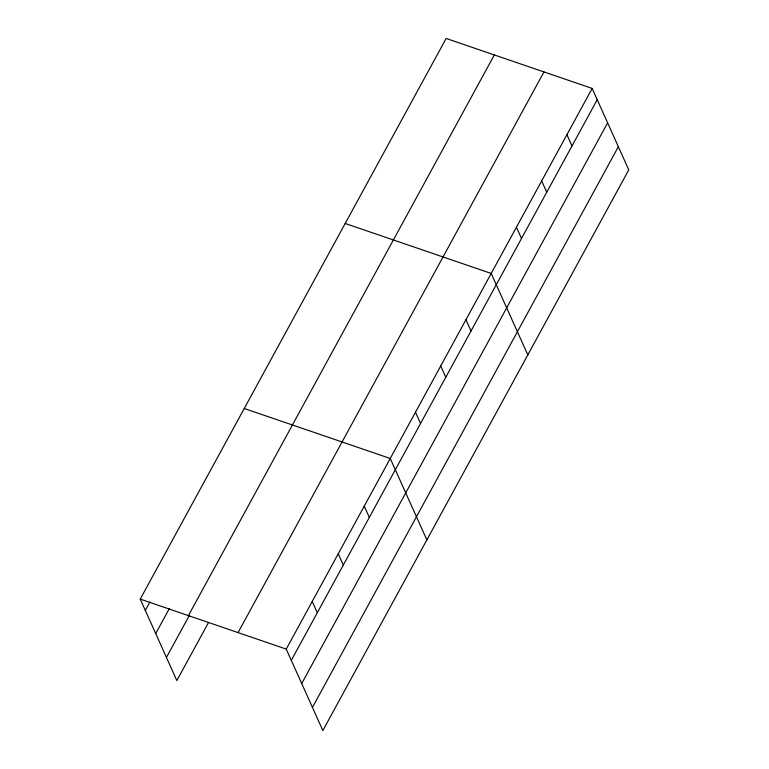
<?xml version="1.0" encoding="UTF-8"?>
<svg xmlns="http://www.w3.org/2000/svg" width="769" height="769" viewBox="0 0 769 769"><rect width="100%" height="100%" fill="white"/><g stroke="black" fill="none" stroke-linecap="round" stroke-linejoin="round"><path stroke-width="1.15" d="M140.237 599.118L446.155 38.45L592.159 88.425L628.763 169.882L322.845 730.55L286.241 649.094L140.237 599.118L176.841 680.575L208.505 622.554M145.303 610.394L149.83 602.108M155.713 633.55L169.276 608.692M188.415 615.613L494.332 54.945M166.44 657.418L189.049 615.979M238.063 632.599L543.971 71.93M286.241 649.094L592.159 88.425M291.307 660.369L597.225 99.701M301.717 683.526L607.625 122.857M312.435 707.393L618.353 146.716M345.204 223.471L491.199 273.447L527.813 354.903M244.254 408.493L390.248 458.468L426.862 539.925M566.916 134.681L571.982 145.956M541.674 180.936L546.74 192.212M516.441 227.191L521.507 238.467M465.966 319.702L471.032 330.978M440.724 365.957L445.789 377.233M415.491 412.213L420.556 423.488M364.246 506.127L369.312 517.393M338.245 553.776L343.31 565.052M312.243 601.435L317.309 612.71"/></g></svg>
